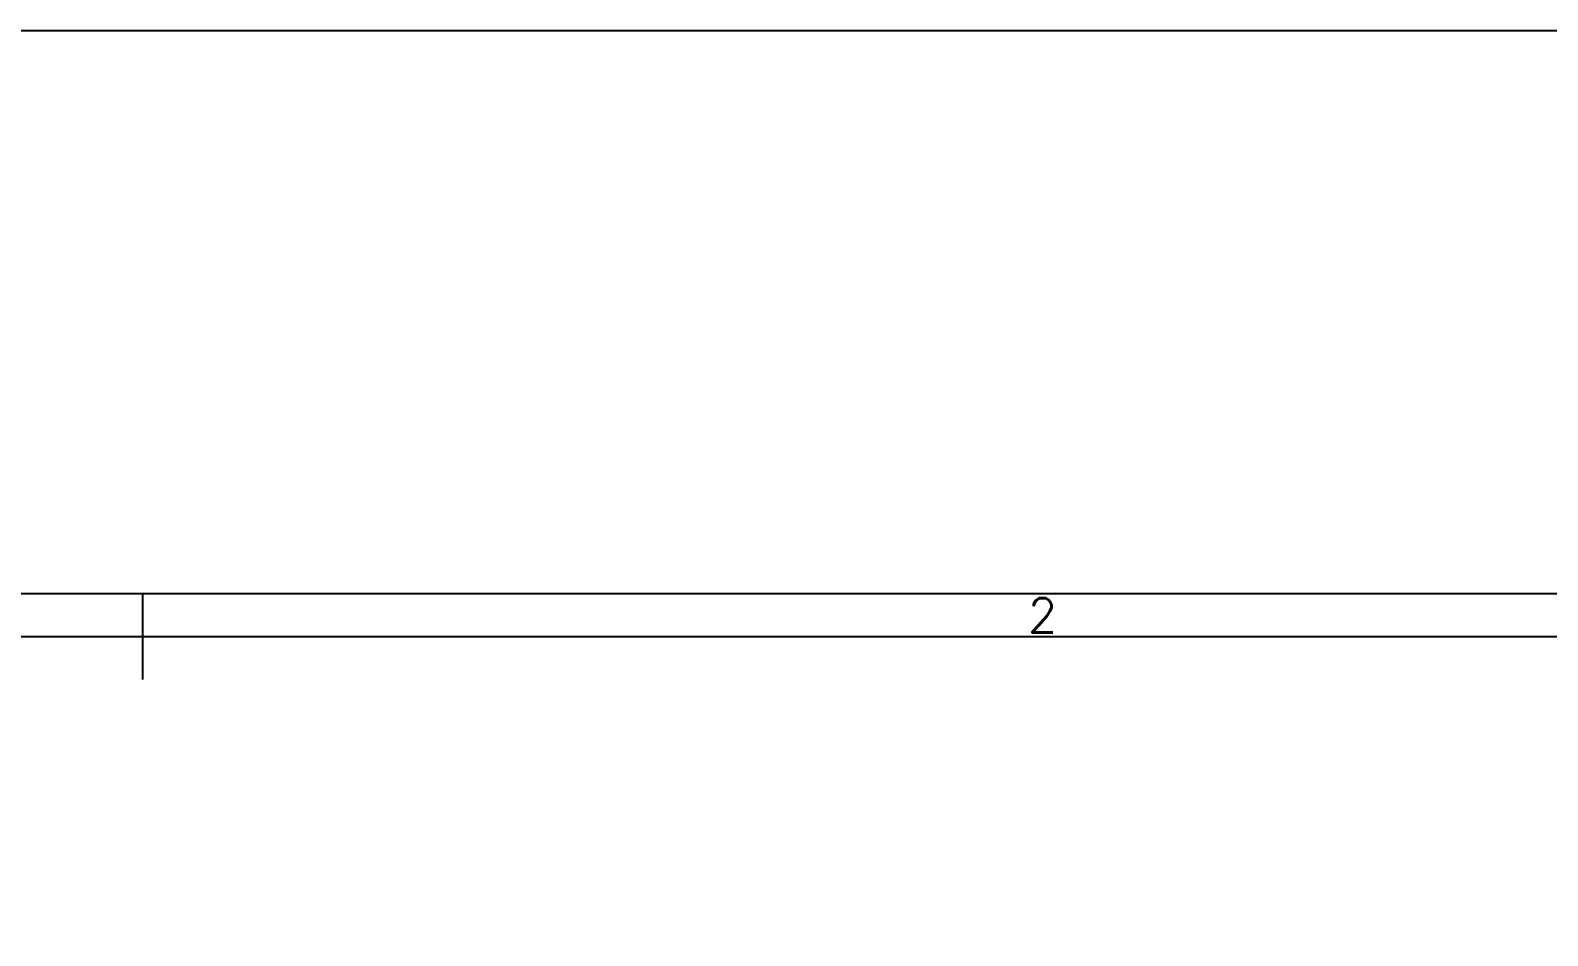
# Model space of a CAD drawing. Header units: millimetres. Extents: x 10779125 to 11142123, y -372083 to -144871.
# Drawn here: x 11060628 to 11076360, y -291300 to -281918 of the extents above; entities that cross this region are included whole.
import ezdxf
from ezdxf.enums import TextEntityAlignment as Align

# ---------------------------------------------------------------- set-up
doc = ezdxf.new("R2010")
doc.units = ezdxf.units.MM
doc.header["$LTSCALE"] = 1000
doc.header["$MEASUREMENT"] = 0
doc.layers.get('0').update_dxf_attribs({"color": 255, "linetype": 'CONTINUOUS'})
for name, color, linetype in [('1轮廓实线层', 7, 'CONTINUOUS'), ('2细线层', 4, 'CONTINUOUS'), ('6文字层', 3, 'CONTINUOUS'), ('图框层', 7, 'CONTINUOUS')]:
    doc.layers.add(name, color=color, linetype=linetype)
doc.styles.add('5', font='romans.shx', dxfattribs={"width": 0.7, "bigfont": 'hztxt.shx'})

# ---------------------------------------------------------------- blocks, each defined once
blk = doc.blocks.new('横')
at = {"layer": '1轮廓实线层', "lineweight": -3}
blk.add_line((16900, 22233), (16900, 21547), dxfattribs=at)
at = {"layer": '2细线层', "lineweight": -3}
for p, q in [((31301, 22233), (2499, 22233)), ((16900, 22233), (16900, 21890))]:
    blk.add_line(p, q, dxfattribs=at)
at = {"layer": '图框层', "lineweight": -3}
blk.add_line((30959, 21890), (4213, 21890), dxfattribs=at)
at = {"layer": '6文字层', "lineweight": -3, "style": '5'}
blk.add_text('2', height=274, dxfattribs=at).set_placement((24101, 22062), align=Align.MIDDLE)

msp = doc.modelspace()

# ---------------------------------------------------------------- linework, layer by layer
at = {"color": 1}
msp.add_lwpolyline([(11039722.6, -281918.3), (11142123.3, -281918.3), (11142123.3, -353351.9), (11039722.6, -353351.9)], close=True, dxfattribs=at)

# ---------------------------------------------------------------- block references
at = {"lineweight": -2, "xscale": 1.296, "yscale": 1.296, "zscale": 1.296}
msp.add_blockref('横', (11039888.1, -316572, -89.1), dxfattribs=at)

doc.saveas('drawing.dxf')
